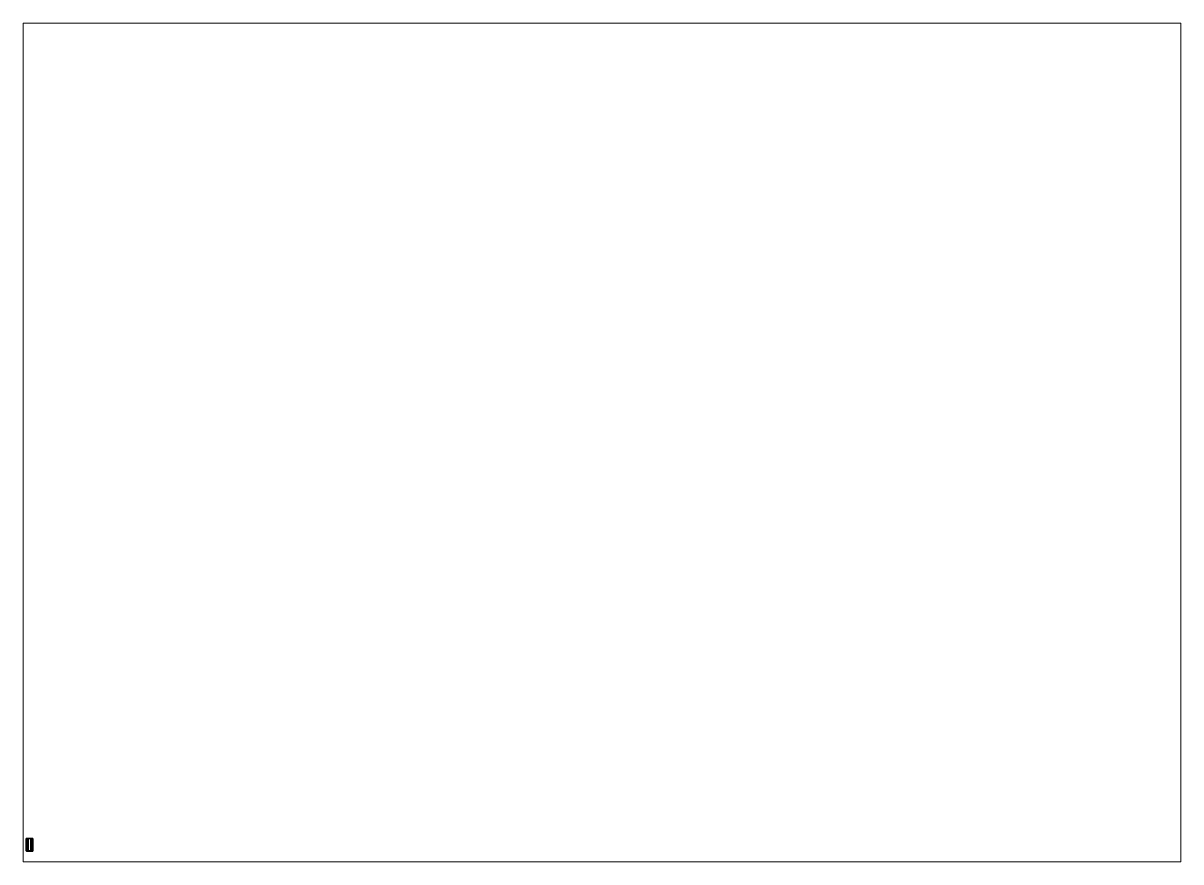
# Paper-space layout 'Layout1' of a CAD drawing. Extents: x 28 to 251, y 20 to 181.
# The model-space entities are those that its viewports show. They can reach past a viewport. Long polylines and large blocks are cut down to what shows.
import ezdxf

# ---------------------------------------------------------------- set-up
doc = ezdxf.new("R2010")
doc.units = 0
doc.layers.get('0').update_dxf_attribs({"linetype": 'CONTINUOUS'})
doc.layers.add('TENT', color=3, linetype='CONTINUOUS')

msp = doc.modelspace()

# ---------------------------------------------------------------- linework, layer by layer
at = {"layer": 'TENT'}
for points in [[(-1.16, 3.28, 3.05), (-1.18, 3.26, 3.05), (-1.17, 3.26, 3.19), (-1.15, 3.28, 3.19)], [(-1.16, 3.28, 3.02), (-1.18, 3.26, 3.02), (-1.18, 3.26, 3.05), (-1.16, 3.28, 3.05)], [(-1.18, 3.26, 3.05), (-1.18, -1.26, 3.05), (-1.17, -1.26, 3.19), (-1.17, 3.26, 3.19)], [(-1.18, 3.26, 3.02), (-1.18, -1.26, 3.02), (-1.18, -1.26, 3.05), (-1.18, 3.26, 3.05)], [(-1.15, 3.28, 3.19), (-1.17, 3.26, 3.19), (-1.11, 3.26, 3.32), (-1.09, 3.28, 3.3)], [(-1.17, 3.26, 3.19), (-1.17, -1.26, 3.19), (-1.11, -1.26, 3.32), (-1.11, 3.26, 3.32)], [(1.15, 3.28, 3.19), (1.16, 3.28, 3.05), (-1.16, 3.28, 3.05), (-1.15, 3.28, 3.19)], [(1.16, 3.28, 3.05), (1.16, 3.28, 3.02), (-1.16, 3.28, 3.02), (-1.16, 3.28, 3.05)], [(1.09, 3.28, 3.3), (1.15, 3.28, 3.19), (-1.15, 3.28, 3.19), (-1.09, 3.28, 3.3)], [(-1.09, 3.28, 3.3), (-1.11, 3.26, 3.32), (-0.97, 3.26, 3.37), (-0.97, 3.28, 3.35)], [(-1.11, 3.26, 3.32), (-1.11, -1.26, 3.32), (-0.97, -1.26, 3.37), (-0.97, 3.26, 3.37)], [(0.97, 3.28, 3.35), (1.09, 3.28, 3.3), (-1.09, 3.28, 3.3), (-0.97, 3.28, 3.35)], [(0.53, 3.28, 3.37), (0.97, 3.28, 3.35), (-0.97, 3.28, 3.35), (-0.53, 3.28, 3.37)], [(-0.97, 3.28, 3.35), (-0.97, 3.26, 3.37), (-0.53, 3.26, 3.39), (-0.53, 3.28, 3.37)], [(-0.97, 3.26, 3.37), (-0.97, -1.26, 3.37), (-0.53, -1.26, 3.39), (-0.53, 3.26, 3.39)], [(0.53, 3.26, 3.39), (0.53, 3.28, 3.37), (-0.53, 3.28, 3.37), (-0.53, 3.26, 3.39)], [(0.53, -1.26, 3.39), (0.53, 3.26, 3.39), (-0.53, 3.26, 3.39), (-0.53, -1.26, 3.39)], [(0.97, 3.26, 3.37), (0.97, 3.28, 3.35), (0.53, 3.28, 3.37), (0.53, 3.26, 3.39)], [(0.97, -1.26, 3.37), (0.97, 3.26, 3.37), (0.53, 3.26, 3.39), (0.53, -1.26, 3.39)], [(1.11, 3.26, 3.32), (1.09, 3.28, 3.3), (0.97, 3.28, 3.35), (0.97, 3.26, 3.37)], [(1.11, -1.26, 3.32), (1.11, 3.26, 3.32), (0.97, 3.26, 3.37), (0.97, -1.26, 3.37)], [(1.17, 3.26, 3.19), (1.15, 3.28, 3.19), (1.09, 3.28, 3.3), (1.11, 3.26, 3.32)], [(1.17, -1.26, 3.19), (1.17, 3.26, 3.19), (1.11, 3.26, 3.32), (1.11, -1.26, 3.32)], [(1.18, 3.26, 3.05), (1.16, 3.28, 3.05), (1.15, 3.28, 3.19), (1.17, 3.26, 3.19)], [(1.18, 3.26, 3.02), (1.16, 3.28, 3.02), (1.16, 3.28, 3.05), (1.18, 3.26, 3.05)], [(1.18, -1.26, 3.05), (1.18, 3.26, 3.05), (1.17, 3.26, 3.19), (1.17, -1.26, 3.19)], [(1.18, -1.26, 3.02), (1.18, 3.26, 3.02), (1.18, 3.26, 3.05), (1.18, -1.26, 3.05)], [(-1.18, -1.26, 3.05), (-1.16, -1.28, 3.05), (-1.15, -1.28, 3.19), (-1.17, -1.26, 3.19)], [(-1.18, -1.26, 3.02), (-1.16, -1.28, 3.02), (-1.16, -1.28, 3.05), (-1.18, -1.26, 3.05)], [(-1.17, -1.26, 3.19), (-1.15, -1.28, 3.19), (-1.09, -1.28, 3.3), (-1.11, -1.26, 3.32)], [(-1.15, -1.28, 3.19), (-1.16, -1.28, 3.05), (1.16, -1.28, 3.05), (1.15, -1.28, 3.19)], [(-1.16, -1.28, 3.05), (-1.16, -1.28, 3.02), (1.16, -1.28, 3.02), (1.16, -1.28, 3.05)], [(-1.09, -1.28, 3.3), (-1.15, -1.28, 3.19), (1.15, -1.28, 3.19), (1.09, -1.28, 3.3)], [(-1.11, -1.26, 3.32), (-1.09, -1.28, 3.3), (-0.97, -1.28, 3.35), (-0.97, -1.26, 3.37)], [(-0.97, -1.28, 3.35), (-1.09, -1.28, 3.3), (1.09, -1.28, 3.3), (0.97, -1.28, 3.35)], [(-0.97, -1.26, 3.37), (-0.97, -1.28, 3.35), (-0.53, -1.28, 3.37), (-0.53, -1.26, 3.39)], [(-0.53, -1.28, 3.37), (-0.97, -1.28, 3.35), (0.97, -1.28, 3.35), (0.53, -1.28, 3.37)], [(-0.53, -1.26, 3.39), (-0.53, -1.28, 3.37), (0.53, -1.28, 3.37), (0.53, -1.26, 3.39)], [(0.97, -1.28, 3.35), (0.97, -1.26, 3.37), (0.53, -1.26, 3.39), (0.53, -1.28, 3.37)], [(1.09, -1.28, 3.3), (1.11, -1.26, 3.32), (0.97, -1.26, 3.37), (0.97, -1.28, 3.35)], [(1.15, -1.28, 3.19), (1.17, -1.26, 3.19), (1.11, -1.26, 3.32), (1.09, -1.28, 3.3)], [(1.16, -1.28, 3.05), (1.18, -1.26, 3.05), (1.17, -1.26, 3.19), (1.15, -1.28, 3.19)], [(1.16, -1.28, 3.02), (1.18, -1.26, 3.02), (1.18, -1.26, 3.05), (1.16, -1.28, 3.05)]]:
    msp.add_3dface(points, dxfattribs=at)

psp = doc.layouts.get("Layout1")

# ---------------------------------------------------------------- viewports
at = {"layer": '0'}
psp.add_viewport(center=(139.22, 100.81), size=(222.76, 161.29), view_center_point=(210, 148.5), view_height=307.4901, dxfattribs=at)

doc.saveas('drawing.dxf')
